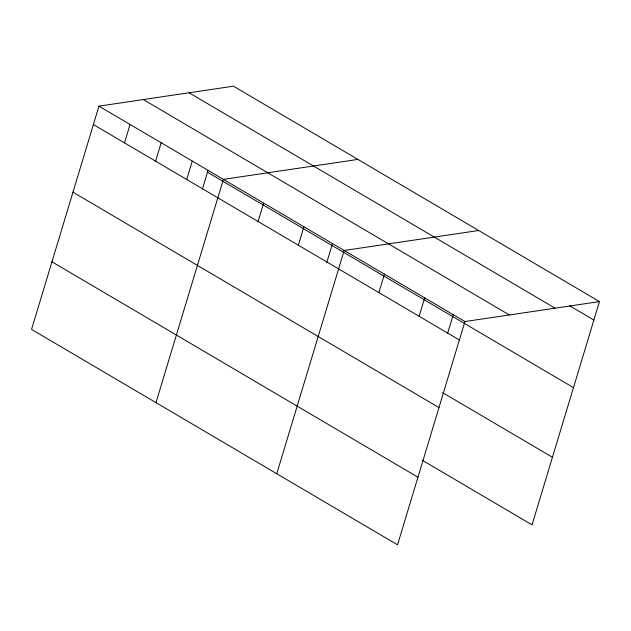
<?xml version="1.0" encoding="UTF-8"?>
<svg xmlns="http://www.w3.org/2000/svg" width="631" height="631" viewBox="0 0 631 631"><rect width="100%" height="100%" fill="white"/><g stroke="black" fill="none" stroke-linecap="round" stroke-linejoin="round"><path stroke-width="0.95" d="M599.45 301.594L233.462 86.179L98.957 106.142L31.55 329.406L397.538 544.821L464.944 321.55L599.45 301.594L532.043 524.858L422.171 460.196M124.504 142.882L130.065 124.449M155.612 161.189L161.173 142.756M186.721 179.496L192.281 161.071M202.377 189.15L208.056 170.331M155.983 402.649L223.39 179.378L357.903 159.422M258.087 221.505L263.655 203.072M298.345 245.199L303.913 226.766M326.811 262.386L332.498 243.574M276.757 473.731L344.171 250.468L478.677 230.504M378.86 292.587L384.429 274.162M419.118 316.281L424.687 297.856M447.584 333.476L453.271 314.656M569.564 305.704L593.889 320.02M189.079 92.765L555.059 308.18M143.347 99.556L509.327 314.964M98.957 106.142L464.944 321.55M207.489 172.208L573.476 387.623M93.396 124.567L459.376 339.983M442.576 392.6L552.448 457.262M72.983 192.163L438.971 407.579M51.955 261.81L417.943 477.225"/></g></svg>
